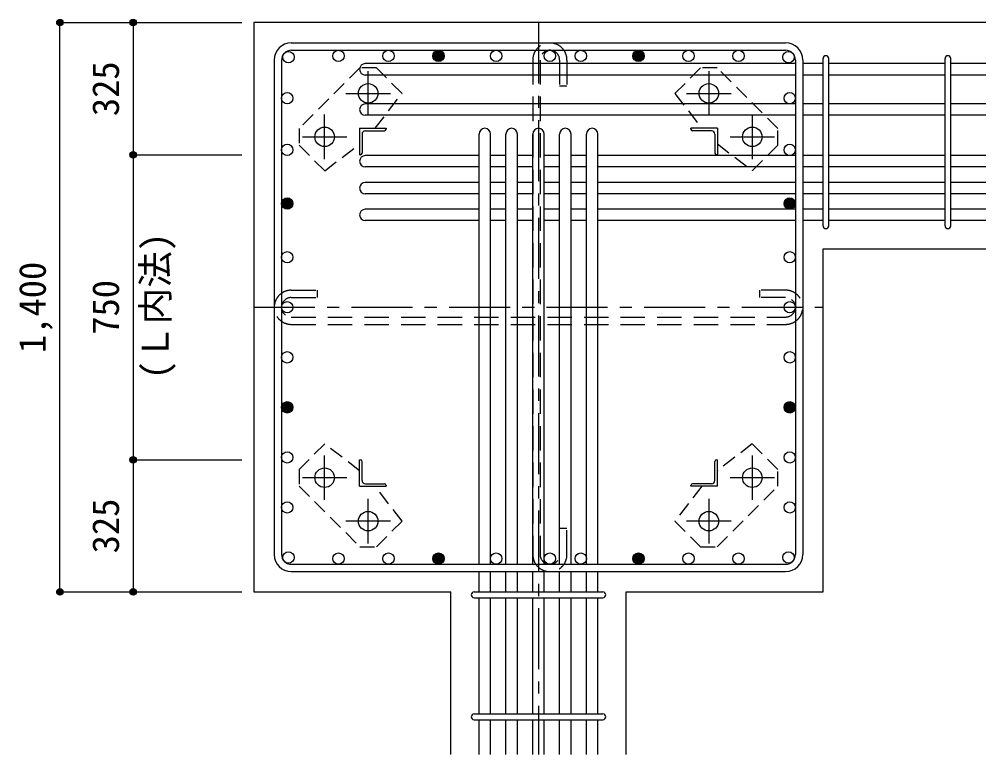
# Model space of a CAD drawing. Units: millimetres at full size, sheet at 1:30. Extents: x -5973 to 5954, y -4195 to 4201.
# Drawn here: x -725 to 1652, y 1423 to 3231 of the extents above; entities that cross this region are included whole.
import ezdxf
from ezdxf.enums import TextEntityAlignment as Align

# ---------------------------------------------------------------- set-up
doc = ezdxf.new("R2010")
doc.units = ezdxf.units.MM
doc.header["$LTSCALE"] = 30
doc.header["$PDMODE"] = 32
doc.header["$PDSIZE"] = 15
for name, pattern in [('CHAIN1', [8, 5, -1, 1, -1]), ('DASHED1', [1.8, 1.2, -0.6]), ('DASHED2', [3, 2, -1])]:
    doc.linetypes.add(name, pattern=pattern)
for name, color, linetype in [('0-1_躯体線', 2, 'Continuous'), ('0-2_アンカーボルト', 4, 'CHAIN1'), ('0-3_立上り筋', 4, 'Continuous'), ('0-4_フープ筋', 7, 'Continuous'), ('0-5_基礎梁筋', 7, 'Continuous'), ('0-6_スタラップ筋', 7, 'Continuous'), ('0-7_文字', 4, 'Continuous'), ('0-9_プレート', 4, 'DASHED1'), ('0-A_アングル', 4, 'Continuous'), ('0-C', 7, 'DASHED2'), ('0-D_寸法', 4, 'Continuous')]:
    doc.layers.add(name, color=color, linetype=linetype)
doc.styles.add('ＭＳ ゴシック', font='')
doc.styles.get('ＭＳ ゴシック').set_extended_font_data('MS Gothic')

msp = doc.modelspace()

# ---------------------------------------------------------------- linework, layer by layer
at = {"layer": '0-1_躯体線'}
for p, q in [((1652.44, 3223.3), (-147.56, 3223.3)), ((-147.56, 3223.3), (-147.56, 1823.3)), ((1252.44, 2666.8), (1652.44, 2666.8)), ((1252.44, 1823.3), (1252.44, 2666.8)), ((-147.56, 1823.3), (336.94, 1823.3)), ((336.94, 1423.3), (336.94, 1823.3))]:
    msp.add_line(p, q, dxfattribs=at)
msp.add_lwpolyline([(767.94, 1423.3), (767.94, 1823.3), (1252.44, 1823.3)], dxfattribs=at)
at = {"layer": '0-2_アンカーボルト'}
for p, q in [((133.44, 2994.6), (133.44, 3104.1)), ((971.44, 3104.1), (971.44, 2994.6)), ((78.63, 3049.3), (188.13, 3049.3)), ((916.74, 3049.3), (1026.24, 3049.3)), ((26.44, 2887.6), (26.44, 2997.1)), ((1078.44, 2997.1), (1078.44, 2887.6)), ((-28.37, 2942.3), (81.13, 2942.3)), ((1023.74, 2942.3), (1133.24, 2942.3)), ((26.44, 2049.5), (26.44, 2159)), ((1078.44, 2159), (1078.44, 2049.5)), ((81.14, 2104.3), (-28.36, 2104.3)), ((1133.24, 2104.3), (1023.74, 2104.3)), ((133.44, 1942.5), (133.44, 2052)), ((971.44, 2052), (971.44, 1942.5)), ((188.14, 1997.3), (78.64, 1997.3)), ((1026.24, 1997.3), (916.74, 1997.3))]:
    msp.add_line(p, q, dxfattribs=at)
at = {"layer": '0-2_アンカーボルト', "color": 3, "linetype": 'Continuous'}
for centre in [(133.44, 3049.3), (971.44, 3049.3), (26.44, 2942.3), (1078.44, 2942.3), (26.44, 2104.3), (1078.44, 2104.3), (133.44, 1997.3), (971.44, 1997.3)]:
    msp.add_circle(centre, 24, dxfattribs=at)
at = {"layer": '0-3_立上り筋', "color": 3}
for centre in [(-62.63, 3138.37), (60.38, 3141.3), (183.39, 3141.3), (306.41, 3141.3), (448.44, 3141.3), (580.44, 3141.3), (656.44, 3141.3), (798.47, 3141.3), (921.48, 3141.3), (1044.49, 3141.3), (1167.51, 3138.37), (-65.56, 3037.3), (1170.44, 3037.3), (-65.56, 2910.3), (1170.44, 2910.3), (-65.56, 2778.3), (1170.44, 2778.3), (-65.56, 2646.31), (1170.44, 2646.31), (-65.56, 2523.3), (1170.44, 2523.3), (-65.56, 2400.29), (1170.44, 2400.29), (-65.56, 2277.27), (1170.44, 2277.27), (-65.56, 2154.26), (1170.44, 2154.26), (-65.56, 2031.24), (1170.44, 2031.24), (-62.63, 1908.23), (60.38, 1905.3), (183.39, 1905.3), (306.41, 1905.3), (448.44, 1905.3), (580.44, 1905.3), (656.44, 1905.3), (798.47, 1905.3), (921.48, 1905.3), (1044.49, 1905.3), (1167.51, 1908.23)]:
    msp.add_circle(centre, 14, dxfattribs=at)
at = {"layer": '0-3_立上り筋'}
for centre, radius in [((306.41, 3141.3), 12.6), ((306.41, 3141.3), 11.2), ((306.41, 3141.3), 9.8), ((306.41, 3141.3), 8.4), ((306.41, 3141.3), 7), ((306.41, 3141.3), 5.6), ((306.41, 3141.3), 4.2), ((306.41, 3141.3), 2.8), ((306.41, 3141.3), 1.4), ((798.47, 3141.3), 12.6), ((798.47, 3141.3), 11.2), ((798.47, 3141.3), 9.8), ((798.47, 3141.3), 8.4), ((798.47, 3141.3), 7), ((798.47, 3141.3), 5.6), ((798.47, 3141.3), 4.2), ((798.47, 3141.3), 2.8), ((798.47, 3141.3), 1.4), ((-65.56, 2778.3), 12.6), ((-65.56, 2778.3), 11.2), ((-65.56, 2778.3), 9.8), ((-65.56, 2778.3), 8.4), ((-65.56, 2778.3), 7), ((-65.56, 2778.3), 5.6), ((-65.56, 2778.3), 4.2), ((-65.56, 2778.3), 2.8), ((1170.44, 2778.3), 12.6), ((1170.44, 2778.3), 11.2), ((1170.44, 2778.3), 9.8), ((1170.44, 2778.3), 8.4), ((1170.44, 2778.3), 7), ((1170.44, 2778.3), 5.6), ((1170.44, 2778.3), 4.2), ((1170.44, 2778.3), 2.8), ((-65.56, 2778.3), 1.4), ((1170.44, 2778.3), 1.4), ((-65.56, 2277.27), 12.6), ((-65.56, 2277.27), 11.2), ((-65.56, 2277.27), 9.8), ((-65.56, 2277.27), 8.4), ((-65.56, 2277.27), 7), ((-65.56, 2277.27), 5.6), ((1170.44, 2277.27), 12.6), ((1170.44, 2277.27), 11.2), ((1170.44, 2277.27), 9.8), ((1170.44, 2277.27), 8.4), ((1170.44, 2277.27), 7), ((1170.44, 2277.27), 5.6), ((-65.56, 2277.27), 4.2), ((-65.56, 2277.27), 2.8), ((-65.56, 2277.27), 1.4), ((1170.44, 2277.27), 4.2), ((1170.44, 2277.27), 2.8), ((1170.44, 2277.27), 1.4), ((306.41, 1905.3), 12.6), ((306.41, 1905.3), 11.2), ((306.41, 1905.3), 9.8), ((306.41, 1905.3), 8.4), ((306.41, 1905.3), 7), ((306.41, 1905.3), 5.6), ((306.41, 1905.3), 4.2), ((306.41, 1905.3), 2.8), ((306.41, 1905.3), 1.4), ((798.47, 1905.3), 12.6), ((798.47, 1905.3), 11.2), ((798.47, 1905.3), 9.8), ((798.47, 1905.3), 8.4), ((798.47, 1905.3), 7), ((798.47, 1905.3), 5.6), ((798.47, 1905.3), 4.2), ((798.47, 1905.3), 2.8), ((798.47, 1905.3), 1.4)]:
    msp.add_circle(centre, radius, dxfattribs=at)
at = {"layer": '0-4_フープ筋'}
for p, q in [((-55.56, 3173.3), (1160.44, 3173.3)), ((-55.56, 3155.3), (1160.44, 3155.3)), ((-97.56, 3131.3), (-97.56, 1915.3)), ((-79.56, 3131.3), (-79.56, 1915.3)), ((1184.44, 3131.3), (1184.44, 1915.3)), ((1202.44, 3131.3), (1202.44, 1915.3)), ((-55.56, 1891.3), (1160.44, 1891.3)), ((-55.56, 1873.3), (1160.44, 1873.3))]:
    msp.add_line(p, q, dxfattribs=at)
for centre, radius, start, end in [((-55.56, 3131.3), 42, 90, 180), ((1160.44, 3131.3), 42, 0, 90), ((-55.56, 3131.3), 24, 90, 180), ((1160.44, 3131.3), 24, 0, 90), ((-55.56, 1915.3), 42, 180, 270), ((-55.56, 1915.3), 24, 180, 270), ((1160.44, 1915.3), 42, 270, 0), ((1160.44, 1915.3), 24, 270, 0)]:
    msp.add_arc(centre, radius, start, end, dxfattribs=at)
at = {"layer": '0-5_基礎梁筋'}
for p, q in [((1184.44, 3122.37), (126.44, 3122.37)), ((1252.44, 3122.37), (1202.44, 3122.37)), ((1552.44, 3122.37), (1266.44, 3122.37)), ((1652.44, 3122.37), (1566.44, 3122.37)), ((1184.44, 3094.37), (126.44, 3094.37)), ((1252.44, 3094.37), (1202.44, 3094.37)), ((1552.44, 3094.37), (1266.44, 3094.37)), ((1652.44, 3094.37), (1566.44, 3094.37)), ((1184.44, 3023.3), (126.44, 3023.3)), ((1252.44, 3023.3), (1202.44, 3023.3)), ((1552.44, 3023.3), (1266.44, 3023.3)), ((1652.44, 3023.3), (1566.44, 3023.3)), ((1184.44, 2995.3), (126.44, 2995.3)), ((1252.44, 2995.3), (1202.44, 2995.3)), ((1552.44, 2995.3), (1266.44, 2995.3)), ((1652.44, 2995.3), (1566.44, 2995.3)), ((406.44, 1891.3), (406.44, 2949.3)), ((434.44, 1891.3), (434.44, 2949.3)), ((472.44, 1891.3), (472.44, 2949.3)), ((500.44, 1891.3), (500.44, 2949.3)), ((538.44, 1891.3), (538.44, 2949.3)), ((566.44, 1891.3), (566.44, 2949.3)), ((604.44, 1891.3), (604.44, 2949.3)), ((632.44, 1891.3), (632.44, 2949.3)), ((670.44, 1891.3), (670.44, 2949.3)), ((698.44, 1891.3), (698.44, 2949.3)), ((406.44, 2896.3), (126.44, 2896.3)), ((472.44, 2896.3), (434.44, 2896.3)), ((538.44, 2896.3), (500.44, 2896.3)), ((604.44, 2896.3), (566.44, 2896.3)), ((670.44, 2896.3), (632.44, 2896.3)), ((1184.44, 2896.3), (698.44, 2896.3)), ((1252.44, 2896.3), (1202.44, 2896.3)), ((1552.44, 2896.3), (1266.44, 2896.3)), ((1652.44, 2896.3), (1566.44, 2896.3)), ((406.44, 2868.3), (126.44, 2868.3)), ((472.44, 2868.3), (434.44, 2868.3)), ((538.44, 2868.3), (500.44, 2868.3)), ((604.44, 2868.3), (566.44, 2868.3)), ((670.44, 2868.3), (632.44, 2868.3)), ((1184.44, 2868.3), (698.44, 2868.3)), ((1252.44, 2868.3), (1202.44, 2868.3)), ((1552.44, 2868.3), (1266.44, 2868.3)), ((1652.44, 2868.3), (1566.44, 2868.3)), ((406.44, 2830.3), (126.44, 2830.3)), ((472.44, 2830.3), (434.44, 2830.3)), ((538.44, 2830.3), (500.44, 2830.3)), ((604.44, 2830.3), (566.44, 2830.3)), ((670.44, 2830.3), (632.44, 2830.3)), ((1184.44, 2830.3), (698.44, 2830.3)), ((1252.44, 2830.3), (1202.44, 2830.3)), ((1552.44, 2830.3), (1266.44, 2830.3)), ((1652.44, 2830.3), (1566.44, 2830.3)), ((406.44, 2802.3), (126.44, 2802.3)), ((472.44, 2802.3), (434.44, 2802.3)), ((538.44, 2802.3), (500.44, 2802.3)), ((604.44, 2802.3), (566.44, 2802.3)), ((670.44, 2802.3), (632.44, 2802.3)), ((1184.44, 2802.3), (698.44, 2802.3)), ((1252.44, 2802.3), (1202.44, 2802.3)), ((1552.44, 2802.3), (1266.44, 2802.3)), ((1652.44, 2802.3), (1566.44, 2802.3)), ((406.44, 2764.3), (126.44, 2764.3)), ((472.44, 2764.3), (434.44, 2764.3)), ((538.44, 2764.3), (500.44, 2764.3)), ((604.44, 2764.3), (566.44, 2764.3)), ((670.44, 2764.3), (632.44, 2764.3)), ((1184.44, 2764.3), (698.44, 2764.3)), ((1252.44, 2764.3), (1202.44, 2764.3)), ((1552.44, 2764.3), (1266.44, 2764.3)), ((1652.44, 2764.3), (1566.44, 2764.3)), ((406.44, 2736.3), (126.44, 2736.3)), ((472.44, 2736.3), (434.44, 2736.3)), ((538.44, 2736.3), (500.44, 2736.3)), ((604.44, 2736.3), (566.44, 2736.3)), ((670.44, 2736.3), (632.44, 2736.3)), ((1184.44, 2736.3), (698.44, 2736.3)), ((1252.44, 2736.3), (1202.44, 2736.3)), ((1552.44, 2736.3), (1266.44, 2736.3)), ((1652.44, 2736.3), (1566.44, 2736.3)), ((406.44, 1823.3), (406.44, 1873.3)), ((434.44, 1823.3), (434.44, 1873.3)), ((472.44, 1823.3), (472.44, 1873.3)), ((500.44, 1823.3), (500.44, 1873.3)), ((538.44, 1823.3), (538.44, 1873.3)), ((566.44, 1823.3), (566.44, 1873.3)), ((604.44, 1823.3), (604.44, 1873.3)), ((632.44, 1823.3), (632.44, 1873.3)), ((670.44, 1823.3), (670.44, 1873.3)), ((698.44, 1823.3), (698.44, 1873.3)), ((406.44, 1523.3), (406.44, 1809.3)), ((434.44, 1523.3), (434.44, 1809.3)), ((472.44, 1523.3), (472.44, 1809.3)), ((500.44, 1523.3), (500.44, 1809.3)), ((538.44, 1523.3), (538.44, 1809.3)), ((566.44, 1523.3), (566.44, 1809.3)), ((604.44, 1523.3), (604.44, 1809.3)), ((632.44, 1523.3), (632.44, 1809.3)), ((670.44, 1523.3), (670.44, 1809.3)), ((698.44, 1523.3), (698.44, 1809.3)), ((406.44, 1423.3), (406.44, 1509.3)), ((434.44, 1423.3), (434.44, 1509.3)), ((472.44, 1423.3), (472.44, 1509.3)), ((500.44, 1423.3), (500.44, 1509.3)), ((538.44, 1423.3), (538.44, 1509.3)), ((566.44, 1423.3), (566.44, 1509.3)), ((604.44, 1423.3), (604.44, 1509.3)), ((632.44, 1423.3), (632.44, 1509.3)), ((670.44, 1423.3), (670.44, 1509.3)), ((698.44, 1423.3), (698.44, 1509.3))]:
    msp.add_line(p, q, dxfattribs=at)
for centre, start, end in [((126.44, 3108.37), 90, 270), ((126.44, 3009.3), 90, 270), ((420.44, 2949.3), 0, 180), ((486.44, 2949.3), 0, 180), ((552.44, 2949.3), 0, 180), ((618.44, 2949.3), 0, 180), ((684.44, 2949.3), 0, 180), ((126.44, 2882.3), 90, 270), ((126.44, 2816.3), 90, 270), ((126.44, 2750.3), 90, 270)]:
    msp.add_arc(centre, 14, start, end, dxfattribs=at)
at = {"layer": '0-6_スタラップ筋'}
for p, q in [((1252.44, 2723.8), (1252.44, 3134.87)), ((1266.44, 2723.8), (1266.44, 3134.87)), ((1552.44, 2723.8), (1552.44, 3134.87)), ((1566.44, 2723.8), (1566.44, 3134.87)), ((393.94, 1823.3), (710.94, 1823.3)), ((393.94, 1809.3), (710.94, 1809.3)), ((393.94, 1523.3), (710.94, 1523.3)), ((393.94, 1509.3), (710.94, 1509.3))]:
    msp.add_line(p, q, dxfattribs=at)
for centre, start, end in [((1259.44, 3134.87), 0, 180), ((1259.44, 3134.87), 0, 180), ((1259.44, 3134.87), 0, 180), ((1259.44, 3134.87), 0, 180), ((1559.44, 3134.87), 0, 180), ((1259.44, 2723.8), 180, 0), ((1259.44, 2723.8), 180, 0), ((1259.44, 2723.8), 180, 0), ((1259.44, 2723.8), 180, 0), ((1559.44, 2723.8), 180, 0), ((393.94, 1816.3), 90, 270), ((393.94, 1816.3), 90, 270), ((393.94, 1816.3), 90, 270), ((393.94, 1816.3), 90, 270), ((710.94, 1816.3), 270, 90), ((710.94, 1816.3), 270, 90), ((710.94, 1816.3), 270, 90), ((710.94, 1816.3), 270, 90), ((393.94, 1516.3), 90, 270), ((710.94, 1516.3), 270, 90)]:
    msp.add_arc(centre, 7, start, end, dxfattribs=at)
at = {"layer": '0-9_プレート'}
for p, q in [((112.84, 3112.1), (-36.36, 2962.9)), ((153.84, 3112.1), (112.84, 3112.1)), ((216.74, 3049.2), (153.84, 3112.1)), ((992.04, 3112.1), (951.04, 3112.1)), ((1141.24, 2962.9), (992.04, 3112.1)), ((150.64, 2963.3), (216.74, 3049.2)), ((-36.36, 2962.9), (-36.36, 2921.9)), ((1141.24, 2921.9), (1141.24, 2962.9)), ((992.44, 2925.1), (1078.34, 2859)), ((1078.34, 2859), (1141.24, 2921.9)), ((26.54, 2187.6), (-36.36, 2124.7)), ((112.44, 2121.5), (26.54, 2187.6)), ((-36.36, 2124.7), (-36.36, 2083.7)), ((1141.24, 2083.7), (1141.24, 2124.7)), ((-36.36, 2083.7), (112.84, 1934.5)), ((954.24, 2083.3), (888.14, 1997.4)), ((992.04, 1934.5), (1141.24, 2083.7)), ((888.14, 1997.4), (951.04, 1934.5)), ((112.84, 1934.5), (153.84, 1934.5)), ((951.04, 1934.5), (992.04, 1934.5))]:
    msp.add_line(p, q, dxfattribs=at)
for points in [[(951.04, 3112.1), (888.14, 3049.2), (954.24, 2963.3)], [(-36.36, 2921.9), (26.54, 2859), (112.44, 2925.1)], [(1141.24, 2124.7), (1078.34, 2187.6), (992.44, 2121.5)], [(153.84, 1934.5), (216.74, 1997.4), (150.64, 2083.3)]]:
    msp.add_lwpolyline(points, dxfattribs=at)
at = {"layer": '0-A_アングル'}
for p, q in [((112.44, 2963.3), (177.44, 2963.3)), ((112.44, 2963.3), (112.44, 2898.3)), ((118.44, 2948.8), (118.44, 2902.3)), ((126.94, 2957.3), (173.44, 2957.3)), ((177.44, 2963.3), (177.44, 2961.3)), ((992.44, 2963.3), (927.44, 2963.3)), ((927.44, 2961.3), (927.44, 2963.3)), ((977.94, 2957.3), (931.44, 2957.3)), ((986.44, 2948.8), (986.44, 2902.3)), ((992.44, 2963.3), (992.44, 2898.3)), ((114.44, 2898.3), (112.44, 2898.3)), ((992.44, 2898.3), (990.44, 2898.3)), ((112.44, 2148.3), (114.44, 2148.3)), ((112.44, 2083.3), (112.44, 2148.3)), ((118.44, 2097.8), (118.44, 2144.3)), ((986.44, 2097.8), (986.44, 2144.3)), ((990.44, 2148.3), (992.44, 2148.3)), ((992.44, 2083.3), (992.44, 2148.3)), ((112.44, 2083.3), (177.44, 2083.3)), ((126.94, 2089.3), (173.44, 2089.3)), ((177.44, 2085.3), (177.44, 2083.3)), ((927.44, 2083.3), (927.44, 2085.3)), ((992.44, 2083.3), (927.44, 2083.3)), ((977.94, 2089.3), (931.44, 2089.3))]:
    msp.add_line(p, q, dxfattribs=at)
for centre, radius, start, end in [((126.94, 2948.8), 8.5, 90, 180), ((173.44, 2961.3), 4, 270, 0), ((931.44, 2961.3), 4, 180, 270), ((977.94, 2948.8), 8.5, 0, 90), ((114.44, 2902.3), 4, 270, 0), ((990.44, 2902.3), 4, 180, 270), ((114.44, 2144.3), 4, 0, 90), ((990.44, 2144.3), 4, 90, 180), ((126.94, 2097.8), 8.5, 180, 270), ((977.94, 2097.8), 8.5, 270, 0), ((173.44, 2085.3), 4, 0, 90), ((931.44, 2085.3), 4, 90, 180)]:
    msp.add_arc(centre, radius, start, end, dxfattribs=at)
at = {"layer": '0-C'}
for p, q in [((538.44, 3131.3), (538.44, 1915.3)), ((556.44, 3131.3), (556.44, 1915.3)), ((604.44, 3131.3), (604.44, 3067.3)), ((622.44, 3131.3), (622.44, 3067.3)), ((622.44, 3067.3), (604.44, 3067.3)), ((-55.56, 2565.3), (8.44, 2565.3)), ((-55.56, 2547.3), (8.44, 2547.3)), ((8.44, 2565.3), (8.44, 2547.3)), ((1160.44, 2547.3), (1096.44, 2547.3)), ((-55.56, 2499.3), (1160.44, 2499.3)), ((-55.56, 2481.3), (1160.44, 2481.3)), ((604.44, 1915.3), (604.44, 1979.3))]:
    msp.add_line(p, q, dxfattribs=at)
for points in [[(1160.44, 2565.3), (1096.44, 2565.3), (1096.44, 2547.3)], [(622.44, 1915.3), (622.44, 1979.3), (604.44, 1979.3)]]:
    msp.add_lwpolyline(points, dxfattribs=at)
for centre, radius, start, end in [((580.44, 3131.3), 42, 0, 180), ((580.44, 3131.3), 24, 0, 180), ((-55.56, 2523.3), 42, 90, 270), ((-55.56, 2523.3), 24, 90, 270), ((1160.44, 2523.3), 42, 270, 90), ((1160.44, 2523.3), 24, 270, 90), ((580.44, 1915.3), 42, 180, 0), ((580.44, 1915.3), 24, 180, 0)]:
    msp.add_arc(centre, radius, start, end, dxfattribs=at)
at = {"layer": '0-D_寸法'}
for p, q in [((-624.6, 3223.3), (-444.6, 3223.3)), ((-624.6, 3223.3), (-444.6, 3223.3)), ((-624.6, 1823.3), (-624.6, 3223.3)), ((-444.6, 3223.3), (-444.6, 2898.3)), ((-444.6, 3223.3), (-177.56, 3223.3)), ((-444.6, 2898.3), (-177.56, 2898.3)), ((-444.6, 2898.3), (-444.6, 2148.3)), ((-444.6, 2148.3), (-177.56, 2148.3)), ((-444.6, 2148.3), (-444.6, 1823.3)), ((-624.6, 1823.3), (-444.6, 1823.3)), ((-444.6, 1823.3), (-177.56, 1823.3)), ((-444.6, 1823.3), (-177.56, 1823.3))]:
    msp.add_line(p, q, dxfattribs=at)
at = {"layer": '0-D_寸法', "linetype": 'CHAIN1'}
for p, q in [((552.44, 3223.3), (552.44, 1423.3)), ((-147.56, 2523.3), (1252.44, 2523.3))]:
    msp.add_line(p, q, dxfattribs=at)
at = {"layer": '0-D_寸法'}
for centre, radius in [((-624.6, 3223.3), 8), ((-624.6, 3223.3), 7.2), ((-624.6, 3223.3), 6.4), ((-624.6, 3223.3), 5.6), ((-624.6, 3223.3), 4.8), ((-624.6, 3223.3), 4), ((-624.6, 3223.3), 3.2), ((-624.6, 3223.3), 2.4), ((-624.6, 3223.3), 1.6), ((-624.6, 3223.3), 0.8), ((-444.6, 3223.3), 8), ((-444.6, 3223.3), 7.2), ((-444.6, 3223.3), 6.4), ((-444.6, 3223.3), 5.6), ((-444.6, 3223.3), 4.8), ((-444.6, 3223.3), 4), ((-444.6, 3223.3), 3.2), ((-444.6, 3223.3), 2.4), ((-444.6, 3223.3), 1.6), ((-444.6, 3223.3), 0.8), ((-444.6, 2898.3), 8), ((-444.6, 2898.3), 7.2), ((-444.6, 2898.3), 6.4), ((-444.6, 2898.3), 5.6), ((-444.6, 2898.3), 4.8), ((-444.6, 2898.3), 4), ((-444.6, 2898.3), 3.2), ((-444.6, 2898.3), 2.4), ((-444.6, 2898.3), 1.6), ((-444.6, 2898.3), 0.8), ((-444.6, 2148.3), 8), ((-444.6, 2148.3), 7.2), ((-444.6, 2148.3), 6.4), ((-444.6, 2148.3), 5.6), ((-444.6, 2148.3), 4.8), ((-444.6, 2148.3), 4), ((-444.6, 2148.3), 3.2), ((-444.6, 2148.3), 2.4), ((-444.6, 2148.3), 1.6), ((-444.6, 2148.3), 0.8), ((-624.6, 1823.3), 8), ((-624.6, 1823.3), 7.2), ((-444.6, 1823.3), 8), ((-444.6, 1823.3), 7.2), ((-624.6, 1823.3), 6.4), ((-624.6, 1823.3), 5.6), ((-624.6, 1823.3), 4.8), ((-624.6, 1823.3), 4), ((-624.6, 1823.3), 3.2), ((-624.6, 1823.3), 2.4), ((-624.6, 1823.3), 1.6), ((-624.6, 1823.3), 0.8), ((-444.6, 1823.3), 6.4), ((-444.6, 1823.3), 5.6), ((-444.6, 1823.3), 4.8), ((-444.6, 1823.3), 4), ((-444.6, 1823.3), 3.2), ((-444.6, 1823.3), 2.4), ((-444.6, 1823.3), 1.6), ((-444.6, 1823.3), 0.8)]:
    msp.add_circle(centre, radius, dxfattribs=at)
at = {"layer": '0-D_寸法', "color": 7}
for p in [(-624.6, 3223.3), (-444.6, 3223.3), (-444.6, 2898.3), (-444.6, 2148.3), (-624.6, 1823.3), (-444.6, 1823.3)]:
    msp.add_point(p, dxfattribs=at)

# ---------------------------------------------------------------- texts
at = {"layer": '0-7_文字', "style": 'ＭＳ ゴシック'}
msp.add_text('(Ｌ内法)', height=65.98, rotation=90, dxfattribs=at).set_placement((-337.36, 2346.52), align=Align.BOTTOM_LEFT)
at = {"layer": '0-D_寸法', "style": 'ＭＳ ゴシック'}
for s, p in [('325', (-459.6, 2993.3)), ('1,400', (-639.6, 2410.8)), ('750', (-459.6, 2455.8)), ('325', (-459.6, 1918.3))]:
    msp.add_text(s, height=65.98, rotation=90, dxfattribs=at).set_placement(p, align=Align.BOTTOM_LEFT)

doc.saveas('drawing.dxf')
